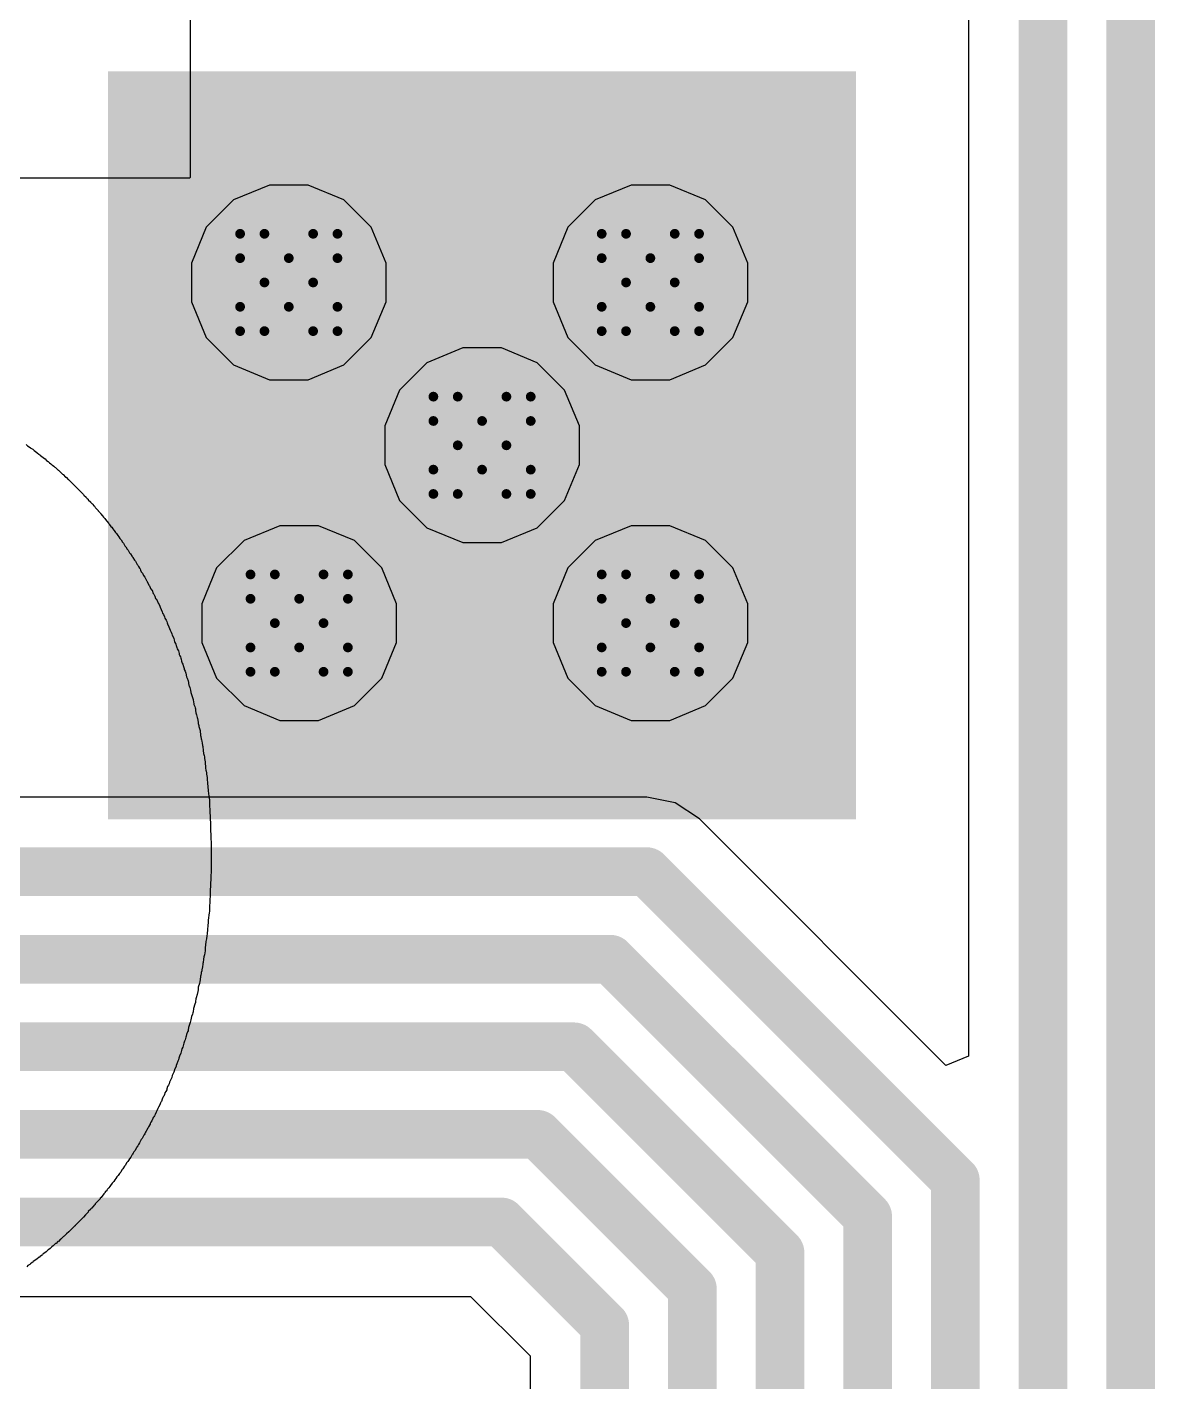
# Model space of a CAD drawing. Header units: inches. Extents: x -13 to 366, y -4 to 120.
# Drawn here: x 20.99 to 26.88, y 24.7 to 31.77 of the extents above; entities that cross this region are included whole.
import ezdxf

# ---------------------------------------------------------------- set-up
doc = ezdxf.new("R2010")
doc.units = ezdxf.units.IN
for name, color, linetype in [('Bottom Layer', 5, 'Continuous'), ('Bottom Overlay', 54, 'Continuous'), ('Drill Drawing', 1, 'Continuous'), ('GND', 16, 'Continuous'), ('POWER', 76, 'Continuous'), ('Top Layer', 1, 'Continuous'), ('Top Paste', 8, 'Continuous'), ('Top Solder', 216, 'Continuous'), ('Via Holes', 16, 'Continuous')]:
    doc.layers.add(name, color=color, linetype=linetype)

# ---------------------------------------------------------------- blocks, each defined once
blk = doc.blocks.new('41_SMD_M______12')
at = {"layer": 'Top Layer'}
blk.add_hatch(color=1, dxfattribs=at).paths.add_polyline_path([(-3.35, 3.11), (0.35, 3.11), (0.35, -0.59), (-3.35, -0.59)])
at = {"layer": 'Top Paste'}
blk.add_hatch(color=8, dxfattribs=at).paths.add_polyline_path([(-3.35, 3.11), (0.35, 3.11), (0.35, -0.59), (-3.35, -0.59)])
at = {"layer": 'Top Solder'}
blk.add_hatch(color=216, dxfattribs=at).paths.add_polyline_path([(-3.4516, 3.2116), (0.4516, 3.2116), (0.4516, -0.6916), (-3.4516, -0.6916)])

msp = doc.modelspace()

# ---------------------------------------------------------------- hatches: boundary and pattern name
at = {"layer": 'Bottom Layer'}
h = msp.add_hatch(color=5, dxfattribs=at)
edge = h.paths.add_edge_path()
edge.add_arc((22.3596, 30.437), 0.254, 0, 360)
h = msp.add_hatch(color=5, dxfattribs=at)
edge = h.paths.add_edge_path()
edge.add_arc((24.2462, 30.437), 0.254, 0, 360)
h = msp.add_hatch(color=5, dxfattribs=at)
edge = h.paths.add_edge_path()
edge.add_arc((23.368, 29.587), 0.254, 0, 360)
h = msp.add_hatch(color=5, dxfattribs=at)
edge = h.paths.add_edge_path()
edge.add_arc((22.414, 28.659), 0.254, 0, 360)
h = msp.add_hatch(color=5, dxfattribs=at)
edge = h.paths.add_edge_path()
edge.add_arc((24.2462, 28.659), 0.254, 0, 360)
at = {"layer": 'GND'}
h = msp.add_hatch(color=16, dxfattribs=at)
edge = h.paths.add_edge_path()
edge.add_arc((22.3596, 30.437), 0.254, 0, 360)
h = msp.add_hatch(color=16, dxfattribs=at)
edge = h.paths.add_edge_path()
edge.add_arc((24.2462, 30.437), 0.254, 0, 360)
h = msp.add_hatch(color=16, dxfattribs=at)
edge = h.paths.add_edge_path()
edge.add_arc((23.368, 29.587), 0.254, 0, 360)
h = msp.add_hatch(color=16, dxfattribs=at)
edge = h.paths.add_edge_path()
edge.add_arc((22.414, 28.659), 0.254, 0, 360)
h = msp.add_hatch(color=16, dxfattribs=at)
edge = h.paths.add_edge_path()
edge.add_arc((24.2462, 28.659), 0.254, 0, 360)
at = {"layer": 'POWER'}
h = msp.add_hatch(color=76, dxfattribs=at)
edge = h.paths.add_edge_path()
edge.add_arc((22.3596, 30.437), 0.254, 0, 360)
h = msp.add_hatch(color=76, dxfattribs=at)
edge = h.paths.add_edge_path()
edge.add_arc((24.2462, 30.437), 0.254, 0, 360)
h = msp.add_hatch(color=76, dxfattribs=at)
edge = h.paths.add_edge_path()
edge.add_arc((23.368, 29.587), 0.254, 0, 360)
h = msp.add_hatch(color=76, dxfattribs=at)
edge = h.paths.add_edge_path()
edge.add_arc((22.414, 28.659), 0.254, 0, 360)
h = msp.add_hatch(color=76, dxfattribs=at)
edge = h.paths.add_edge_path()
edge.add_arc((24.2462, 28.659), 0.254, 0, 360)
at = {"layer": 'Top Layer'}
h = msp.add_hatch(color=1, dxfattribs=at)
edge = h.paths.add_edge_path()
edge.add_arc((22.3596, 30.437), 0.254, 0, 360)
h = msp.add_hatch(color=1, dxfattribs=at)
edge = h.paths.add_edge_path()
edge.add_arc((24.2462, 30.437), 0.254, 0, 360)
h = msp.add_hatch(color=1, dxfattribs=at)
edge = h.paths.add_edge_path()
edge.add_arc((23.368, 29.587), 0.254, 0, 360)
h = msp.add_hatch(color=1, dxfattribs=at)
edge = h.paths.add_edge_path()
edge.add_arc((22.414, 28.659), 0.254, 0, 360)
h = msp.add_hatch(color=1, dxfattribs=at)
edge = h.paths.add_edge_path()
edge.add_arc((24.2462, 28.659), 0.254, 0, 360)
at = {"layer": 'Via Holes'}
h = msp.add_hatch(color=7, dxfattribs=at)
edge = h.paths.add_edge_path()
edge.add_arc((22.3596, 30.437), 0.127, 0, 360)
h = msp.add_hatch(color=7, dxfattribs=at)
edge = h.paths.add_edge_path()
edge.add_arc((24.2462, 30.437), 0.127, 0, 360)
h = msp.add_hatch(color=7, dxfattribs=at)
edge = h.paths.add_edge_path()
edge.add_arc((23.368, 29.587), 0.127, 0, 360)
h = msp.add_hatch(color=7, dxfattribs=at)
edge = h.paths.add_edge_path()
edge.add_arc((22.414, 28.659), 0.127, 0, 360)
h = msp.add_hatch(color=7, dxfattribs=at)
edge = h.paths.add_edge_path()
edge.add_arc((24.2462, 28.659), 0.127, 0, 360)

# ---------------------------------------------------------------- linework, layer by layer
at = {"layer": 'Bottom Layer'}
for p, q in [((25.9056, 32.6085), (25.9056, 26.3985)), ((24.2269, 27.7504), (18.3462, 27.7504)), ((24.3756, 27.7208), (24.2269, 27.7504)), ((24.5016, 27.6366), (24.3756, 27.7208)), ((25.7883, 26.3499), (24.5016, 27.6366)), ((25.9056, 26.3985), (25.7883, 26.3499)), ((17.4278, 25.1447), (23.3085, 25.1447)), ((23.3085, 25.1447), (23.6196, 24.8335)), ((23.6196, 24.8335), (23.6196, 18.7845))]:
    msp.add_line(p, q, dxfattribs=at)
at = {"layer": 'Bottom Layer', "const_width": 0.254}
for points in [[(26.7513, 2.8969), (26.7513, 33.2458)], [(26.2941, 3.0863), (26.2941, 32.7694)], [(18.1853, 27.3619), (24.2269, 27.3619)], [(24.2269, 27.3619), (25.8369, 25.7519)], [(17.9959, 26.9047), (24.0375, 26.9047)], [(24.0375, 26.9047), (25.3797, 25.5626)], [(17.8065, 26.4475), (23.8481, 26.4475)], [(23.8481, 26.4475), (24.9225, 25.3732)], [(17.6171, 25.9903), (23.6588, 25.9903)], [(23.6588, 25.9903), (24.4653, 25.1838)], [(25.8369, 3.844), (25.8369, 25.7519)], [(25.3797, 5.0975), (25.3797, 25.5626)], [(17.4278, 25.5331), (23.4694, 25.5331)], [(23.4694, 25.5331), (24.0081, 24.9944)], [(24.9225, 6.233), (24.9225, 25.3732)], [(24.4653, 7.3872), (24.4653, 25.1838)], [(24.0081, 11.9742), (24.0081, 24.9944)]]:
    msp.add_lwpolyline(points, dxfattribs=at)
at = {"layer": 'Bottom Layer', "const_width": 0.127}
for points in [[(24.1634, 27.3619, 1), (24.2904, 27.3619, 1)], [(24.1634, 27.3619, 1), (24.2904, 27.3619, 1)], [(23.974, 26.9047, 1), (24.101, 26.9047, 1)], [(23.974, 26.9047, 1), (24.101, 26.9047, 1)], [(23.7846, 26.4475, 1), (23.9116, 26.4475, 1)], [(23.7846, 26.4475, 1), (23.9116, 26.4475, 1)], [(23.5953, 25.9903, 1), (23.7223, 25.9903, 1)], [(23.5953, 25.9903, 1), (23.7223, 25.9903, 1)], [(25.7734, 25.7519, 1), (25.9004, 25.7519, 1)], [(25.7734, 25.7519, 1), (25.9004, 25.7519, 1)], [(25.3162, 25.5626, 1), (25.4432, 25.5626, 1)], [(25.3162, 25.5626, 1), (25.4432, 25.5626, 1)], [(23.4059, 25.5331, 1), (23.5329, 25.5331, 1)], [(23.4059, 25.5331, 1), (23.5329, 25.5331, 1)], [(24.859, 25.3732, 1), (24.986, 25.3732, 1)], [(24.859, 25.3732, 1), (24.986, 25.3732, 1)], [(24.4018, 25.1838, 1), (24.5288, 25.1838, 1)], [(24.4018, 25.1838, 1), (24.5288, 25.1838, 1)], [(23.9446, 24.9944, 1), (24.0716, 24.9944, 1)], [(23.9446, 24.9944, 1), (24.0716, 24.9944, 1)]]:
    msp.add_lwpolyline(points, format="xyb", close=True, dxfattribs=at)
at = {"layer": 'Bottom Overlay'}
for p, q in [((21.8462, 32.2603), (21.8449, 30.9841)), ((21.8377, 30.9808), (16.3244, 30.9802)), ((21.8429, 30.9821), (21.8377, 30.9808)), ((21.8449, 30.9841), (21.8429, 30.9821)), ((20.9899, 29.5916), (20.9964, 29.5851)), ((20.9964, 29.5851), (21.0055, 29.5799)), ((21.0055, 29.5799), (21.0127, 29.5741)), ((21.0127, 29.5741), (21.0146, 29.5721)), ((21.0146, 29.5721), (21.0237, 29.567)), ((21.0237, 29.567), (21.0315, 29.5592)), ((21.0315, 29.5592), (21.038, 29.5553)), ((21.038, 29.5553), (21.0445, 29.5488)), ((21.0445, 29.5488), (21.0471, 29.5475)), ((21.0471, 29.5475), (21.0562, 29.541)), ((21.0562, 29.541), (21.06, 29.5371)), ((21.06, 29.5371), (21.0626, 29.5358)), ((21.0626, 29.5358), (21.0652, 29.5332)), ((21.0652, 29.5332), (21.0717, 29.5293)), ((21.0717, 29.5293), (21.0782, 29.5228)), ((21.0782, 29.5228), (21.0808, 29.5215)), ((21.0808, 29.5215), (21.088, 29.5157)), ((21.088, 29.5157), (21.0938, 29.5098)), ((21.0938, 29.5098), (21.0964, 29.5085)), ((21.0964, 29.5085), (21.1035, 29.5027)), ((21.1035, 29.5027), (21.1094, 29.4968)), ((21.1094, 29.4968), (21.112, 29.4955)), ((21.112, 29.4955), (21.1191, 29.4897)), ((21.1191, 29.4897), (21.1237, 29.4852)), ((21.1237, 29.4852), (21.1263, 29.4839)), ((21.1263, 29.4839), (21.1334, 29.478)), ((21.1334, 29.478), (21.1392, 29.4722)), ((21.1392, 29.4722), (21.1418, 29.4709)), ((21.1418, 29.4709), (21.149, 29.465)), ((21.149, 29.465), (21.1561, 29.4579)), ((21.1561, 29.4579), (21.1587, 29.4566)), ((21.1587, 29.4566), (21.1704, 29.4449)), ((21.1704, 29.4449), (21.173, 29.4436)), ((21.173, 29.4436), (21.1762, 29.4404)), ((21.1762, 29.4404), (21.1775, 29.4378)), ((21.1775, 29.4378), (21.1795, 29.4358)), ((21.1795, 29.4358), (21.1821, 29.4345)), ((21.1821, 29.4345), (21.1951, 29.4215)), ((21.1951, 29.4215), (21.1977, 29.4202)), ((21.1977, 29.4202), (21.2094, 29.4086)), ((21.2094, 29.4086), (21.212, 29.4073)), ((21.212, 29.4073), (21.2165, 29.4027)), ((21.2165, 29.4027), (21.2171, 29.4008)), ((21.2171, 29.4008), (21.2197, 29.3995)), ((21.2197, 29.3995), (21.2892, 29.33)), ((21.2892, 29.33), (21.2905, 29.3274)), ((21.2905, 29.3274), (21.3022, 29.3157)), ((21.3022, 29.3157), (21.3035, 29.3131)), ((21.3035, 29.3131), (21.3054, 29.3112)), ((21.3054, 29.3112), (21.308, 29.3099)), ((21.308, 29.3099), (21.3126, 29.3053)), ((21.3126, 29.3053), (21.3139, 29.3027)), ((21.3139, 29.3027), (21.3269, 29.2898)), ((21.3269, 29.2898), (21.3282, 29.2872)), ((21.3282, 29.2872), (21.3314, 29.2839)), ((21.3314, 29.2839), (21.334, 29.2826)), ((21.334, 29.2826), (21.3359, 29.2807)), ((21.3359, 29.2807), (21.3372, 29.2781)), ((21.3372, 29.2781), (21.3431, 29.2709)), ((21.3431, 29.2709), (21.3463, 29.269)), ((21.3463, 29.269), (21.3476, 29.2664)), ((21.3476, 29.2664), (21.3502, 29.2638)), ((21.3502, 29.2638), (21.3515, 29.2612)), ((21.3515, 29.2612), (21.3606, 29.2521)), ((21.3606, 29.2521), (21.3619, 29.2495)), ((21.3619, 29.2495), (21.3645, 29.2469)), ((21.3645, 29.2469), (21.3658, 29.2443)), ((21.3658, 29.2443), (21.3736, 29.2365)), ((21.3736, 29.2365), (21.3749, 29.2339)), ((21.3749, 29.2339), (21.3775, 29.2313)), ((21.3775, 29.2313), (21.3788, 29.2287)), ((21.3788, 29.2287), (21.3866, 29.2209)), ((21.3866, 29.2209), (21.3879, 29.2184)), ((21.3879, 29.2184), (21.3937, 29.2112)), ((21.3937, 29.2112), (21.3996, 29.2054)), ((21.3996, 29.2054), (21.4035, 29.1989)), ((21.4035, 29.1989), (21.4112, 29.1911)), ((21.4112, 29.1911), (21.4125, 29.1885)), ((21.4125, 29.1885), (21.4184, 29.1814)), ((21.4184, 29.1814), (21.4216, 29.1781)), ((21.4216, 29.1781), (21.4229, 29.1755)), ((21.4229, 29.1755), (21.432, 29.1638)), ((21.432, 29.1638), (21.4359, 29.1599)), ((21.4359, 29.1599), (21.4411, 29.1508)), ((21.4411, 29.1508), (21.4476, 29.1444)), ((21.4476, 29.1444), (21.4489, 29.1418)), ((21.4489, 29.1418), (21.4554, 29.1327)), ((21.4554, 29.1327), (21.4606, 29.1275)), ((21.4606, 29.1275), (21.4671, 29.1158)), ((21.4671, 29.1158), (21.4736, 29.1093)), ((21.4736, 29.1093), (21.4788, 29.1002)), ((21.4788, 29.1002), (21.4853, 29.0937)), ((21.4853, 29.0937), (21.4917, 29.082)), ((21.4917, 29.082), (21.4969, 29.0768)), ((21.4969, 29.0768), (21.5047, 29.0626)), ((21.5047, 29.0626), (21.5099, 29.0574)), ((21.5099, 29.0574), (21.5164, 29.0457)), ((21.5164, 29.0457), (21.5216, 29.0405)), ((21.5216, 29.0405), (21.5294, 29.0262)), ((21.5294, 29.0262), (21.5346, 29.021)), ((21.5346, 29.021), (21.5424, 29.0067)), ((21.5424, 29.0067), (21.545, 29.0041)), ((21.545, 29.0041), (21.5463, 29.0015)), ((21.5463, 29.0015), (21.5541, 28.9873)), ((21.5541, 28.9873), (21.5593, 28.9821)), ((21.5593, 28.9821), (21.5683, 28.9652)), ((21.5683, 28.9652), (21.5722, 28.9613)), ((21.5722, 28.9613), (21.5748, 28.9548)), ((21.5748, 28.9548), (21.58, 28.9457)), ((21.58, 28.9457), (21.5839, 28.9418)), ((21.5839, 28.9418), (21.5865, 28.9353)), ((21.5865, 28.9353), (21.5898, 28.9269)), ((21.5898, 28.9269), (21.5969, 28.9197)), ((21.5969, 28.9197), (21.6002, 28.9113)), ((21.6002, 28.9113), (21.6021, 28.9068)), ((21.6021, 28.9068), (21.6079, 28.8996)), ((21.6079, 28.8996), (21.617, 28.8814)), ((21.617, 28.8814), (21.619, 28.8795)), ((21.619, 28.8795), (21.6203, 28.8769)), ((21.6203, 28.8769), (21.6242, 28.8678)), ((21.6242, 28.8678), (21.6307, 28.8561)), ((21.6307, 28.8561), (21.6333, 28.8535)), ((21.6333, 28.8535), (21.6372, 28.8444)), ((21.6372, 28.8444), (21.6385, 28.8392)), ((21.6385, 28.8392), (21.6443, 28.8321)), ((21.6443, 28.8321), (21.6462, 28.8302)), ((21.6462, 28.8302), (21.6521, 28.8139)), ((21.6521, 28.8139), (21.654, 28.812)), ((21.654, 28.812), (21.6553, 28.8094)), ((21.6553, 28.8094), (21.6579, 28.8068)), ((21.6579, 28.8068), (21.6605, 28.8003)), ((21.6605, 28.8003), (21.6651, 28.788)), ((21.6651, 28.788), (21.6683, 28.7834)), ((21.6683, 28.7834), (21.6722, 28.7769)), ((21.6722, 28.7769), (21.6774, 28.7626)), ((21.6774, 28.7626), (21.6832, 28.7555)), ((21.6832, 28.7555), (21.6865, 28.7471)), ((21.6865, 28.7471), (21.6878, 28.7419)), ((21.6878, 28.7419), (21.6943, 28.7302)), ((21.6943, 28.7302), (21.6995, 28.7185)), ((21.6995, 28.7185), (21.7014, 28.7114)), ((21.7014, 28.7114), (21.706, 28.7042)), ((21.706, 28.7042), (21.7112, 28.6925)), ((21.7112, 28.6925), (21.7131, 28.6854)), ((21.7131, 28.6854), (21.7196, 28.675)), ((21.7196, 28.675), (21.7228, 28.6679)), ((21.7228, 28.6679), (21.7248, 28.6607)), ((21.7248, 28.6607), (21.7261, 28.6555)), ((21.7261, 28.6555), (21.7345, 28.6393)), ((21.7345, 28.6393), (21.7371, 28.6302)), ((21.7371, 28.6302), (21.7404, 28.6218)), ((21.7404, 28.6218), (21.7462, 28.612)), ((21.7462, 28.612), (21.7488, 28.603)), ((21.7488, 28.603), (21.7508, 28.5958)), ((21.7508, 28.5958), (21.7592, 28.5796)), ((21.7592, 28.5796), (21.7618, 28.5692)), ((21.7618, 28.5692), (21.7637, 28.5621)), ((21.7637, 28.5621), (21.7657, 28.5575)), ((21.7657, 28.5575), (21.7709, 28.5497)), ((21.7709, 28.5497), (21.7728, 28.5426)), ((21.7728, 28.5426), (21.7741, 28.5361)), ((21.7741, 28.5361), (21.7754, 28.5309)), ((21.7754, 28.5309), (21.778, 28.5244)), ((21.778, 28.5244), (21.7839, 28.5147)), ((21.7839, 28.5147), (21.7858, 28.5075)), ((21.7858, 28.5075), (21.7871, 28.4997)), ((21.7871, 28.4997), (21.7884, 28.4945)), ((21.7884, 28.4945), (21.791, 28.488)), ((21.791, 28.488), (21.7943, 28.4822)), ((21.7943, 28.4822), (21.7968, 28.4757)), ((21.7968, 28.4757), (21.7981, 28.4705)), ((21.7981, 28.4705), (21.8001, 28.4608)), ((21.8001, 28.4608), (21.804, 28.4504)), ((21.804, 28.4504), (21.8072, 28.4446)), ((21.8072, 28.4446), (21.8111, 28.4316)), ((21.8111, 28.4316), (21.8131, 28.4218)), ((21.8131, 28.4218), (21.8144, 28.4166)), ((21.8144, 28.4166), (21.8183, 28.4089)), ((21.8183, 28.4089), (21.8209, 28.4024)), ((21.8209, 28.4024), (21.8222, 28.3972)), ((21.8222, 28.3972), (21.8261, 28.3777)), ((21.8261, 28.3777), (21.8287, 28.3712)), ((21.8287, 28.3712), (21.8345, 28.3576)), ((21.8345, 28.3576), (21.8358, 28.3485)), ((21.8358, 28.3485), (21.8371, 28.3433)), ((21.8371, 28.3433), (21.8384, 28.3355)), ((21.8384, 28.3355), (21.8397, 28.3316)), ((21.8397, 28.3316), (21.8436, 28.3225)), ((21.8436, 28.3225), (21.8475, 28.3095)), ((21.8475, 28.3095), (21.8494, 28.2972)), ((21.8494, 28.2972), (21.8507, 28.2907)), ((21.8507, 28.2907), (21.8559, 28.2764)), ((21.8559, 28.2764), (21.8579, 28.2706)), ((21.8579, 28.2706), (21.8605, 28.2602)), ((21.8605, 28.2602), (21.8624, 28.2466)), ((21.8624, 28.2466), (21.8637, 28.2401)), ((21.8637, 28.2401), (21.865, 28.2349)), ((21.865, 28.2349), (21.8689, 28.2245)), ((21.8689, 28.2245), (21.8709, 28.2173)), ((21.8709, 28.2173), (21.8722, 28.2122)), ((21.8722, 28.2122), (21.8734, 28.2031)), ((21.8734, 28.2031), (21.8754, 28.1907)), ((21.8754, 28.1907), (21.878, 28.1803)), ((21.878, 28.1803), (21.8806, 28.1739)), ((21.8806, 28.1739), (21.8825, 28.1667)), ((21.8825, 28.1667), (21.8838, 28.1615)), ((21.8838, 28.1615), (21.8851, 28.1524)), ((21.8851, 28.1524), (21.8864, 28.1394)), ((21.8864, 28.1394), (21.8877, 28.1343)), ((21.8877, 28.1343), (21.8897, 28.1245)), ((21.8897, 28.1245), (21.891, 28.1193)), ((21.891, 28.1193), (21.8942, 28.1083)), ((21.8942, 28.1083), (21.8968, 28.0979)), ((21.8968, 28.0979), (21.8994, 28.0719)), ((21.8994, 28.0719), (21.9007, 28.0667)), ((21.9007, 28.0667), (21.9027, 28.0557)), ((21.9027, 28.0557), (21.904, 28.0505)), ((21.904, 28.0505), (21.9059, 28.0434)), ((21.9059, 28.0434), (21.9085, 28.033)), ((21.9085, 28.033), (21.9098, 28.02)), ((21.9098, 28.02), (21.9111, 28.0148)), ((21.9111, 28.0148), (21.913, 27.9934)), ((21.913, 27.9934), (21.9156, 27.9778)), ((21.9156, 27.9778), (21.9182, 27.9674)), ((21.9182, 27.9674), (21.9195, 27.9609)), ((21.9195, 27.9609), (21.9208, 27.9531)), ((21.9208, 27.9531), (21.9228, 27.9356)), ((21.9228, 27.9356), (21.926, 27.9025)), ((21.926, 27.9025), (21.9273, 27.8921)), ((21.9273, 27.8921), (21.9286, 27.8856)), ((21.9286, 27.8856), (21.9299, 27.8778)), ((21.9299, 27.8778), (21.9312, 27.8713)), ((21.9312, 27.8713), (21.9332, 27.8538)), ((21.9332, 27.8538), (21.9345, 27.8486)), ((21.9345, 27.8486), (21.9358, 27.8201)), ((21.9358, 27.8201), (21.9371, 27.8071)), ((21.9371, 27.8071), (21.939, 27.7818)), ((21.939, 27.7818), (21.9403, 27.7714)), ((21.9403, 27.7714), (21.9423, 27.7538)), ((21.9423, 27.7538), (21.9436, 27.7487)), ((21.9436, 27.7487), (21.9455, 27.7324)), ((21.9455, 27.7324), (21.9468, 27.7104)), ((21.9468, 27.7104), (21.9481, 27.6792)), ((21.9481, 27.6792), (21.9507, 27.6078)), ((21.9507, 27.6078), (21.952, 27.5779)), ((21.952, 27.5779), (21.9533, 27.552)), ((21.9533, 27.552), (21.9546, 27.4961)), ((21.9546, 27.4961), (21.9552, 27.3916)), ((21.9539, 27.3877), (21.9526, 27.3124)), ((21.9552, 27.3916), (21.9539, 27.3877)), ((21.9513, 27.3085), (21.9494, 27.2443)), ((21.9526, 27.3124), (21.9513, 27.3085)), ((21.9494, 27.2443), (21.9481, 27.2066)), ((21.9455, 27.156), (21.9442, 27.1443)), ((21.9468, 27.178), (21.9455, 27.156)), ((21.9481, 27.2066), (21.9468, 27.178)), ((21.9384, 27.0969), (21.9371, 27.08)), ((21.9397, 27.1099), (21.9384, 27.0969)), ((21.941, 27.119), (21.9397, 27.1099)), ((21.9429, 27.1365), (21.941, 27.119)), ((21.9442, 27.1443), (21.9429, 27.1365)), ((21.9325, 27.0261), (21.9299, 27.0106)), ((21.9338, 27.0365), (21.9325, 27.0261)), ((21.9358, 27.0592), (21.9338, 27.0365)), ((21.9371, 27.08), (21.9358, 27.0592)), ((21.9228, 26.9489), (21.9195, 26.9275)), ((21.9241, 26.9658), (21.9228, 26.9489)), ((21.9254, 26.9787), (21.9241, 26.9658)), ((21.9273, 26.9963), (21.9254, 26.9787)), ((21.9286, 27.0041), (21.9273, 26.9963)), ((21.9299, 27.0106), (21.9286, 27.0041)), ((21.9111, 26.8814), (21.9098, 26.8619)), ((21.9124, 26.8866), (21.9111, 26.8814)), ((21.9143, 26.9041), (21.9124, 26.8866)), ((21.9169, 26.9171), (21.9143, 26.9041)), ((21.9195, 26.9275), (21.9169, 26.9171)), ((21.8994, 26.8165), (21.8975, 26.7963)), ((21.9007, 26.8217), (21.8994, 26.8165)), ((21.902, 26.8307), (21.9007, 26.8217)), ((21.9033, 26.8359), (21.902, 26.8307)), ((21.9053, 26.8431), (21.9033, 26.8359)), ((21.9066, 26.8483), (21.9053, 26.8431)), ((21.9085, 26.858), (21.9066, 26.8483)), ((21.9098, 26.8619), (21.9085, 26.858)), ((21.8851, 26.736), (21.8819, 26.721)), ((21.8864, 26.7451), (21.8851, 26.736)), ((21.8877, 26.758), (21.8864, 26.7451)), ((21.889, 26.7632), (21.8877, 26.758)), ((21.8916, 26.7723), (21.889, 26.7632)), ((21.8936, 26.7782), (21.8916, 26.7723)), ((21.8962, 26.7885), (21.8936, 26.7782)), ((21.8975, 26.7963), (21.8962, 26.7885)), ((21.8702, 26.6704), (21.8631, 26.6477)), ((21.8722, 26.6788), (21.8702, 26.6704)), ((21.8734, 26.684), (21.8722, 26.6788)), ((21.8747, 26.697), (21.8734, 26.684)), ((21.876, 26.7022), (21.8747, 26.697)), ((21.8819, 26.721), (21.876, 26.7022)), ((21.8501, 26.597), (21.8488, 26.588)), ((21.8527, 26.6061), (21.8501, 26.597)), ((21.8572, 26.6172), (21.8527, 26.6061)), ((21.8592, 26.6243), (21.8572, 26.6172)), ((21.8605, 26.6295), (21.8592, 26.6243)), ((21.8631, 26.6477), (21.8605, 26.6295)), ((21.8313, 26.525), (21.8254, 26.5114)), ((21.8339, 26.5315), (21.8313, 26.525)), ((21.8351, 26.5367), (21.8339, 26.5315)), ((21.8371, 26.549), (21.8351, 26.5367)), ((21.8416, 26.5639), (21.8371, 26.549)), ((21.8455, 26.5743), (21.8416, 26.5639)), ((21.8488, 26.588), (21.8455, 26.5743)), ((21.8092, 26.4523), (21.8066, 26.4458)), ((21.8124, 26.4672), (21.8092, 26.4523)), ((21.815, 26.4763), (21.8124, 26.4672)), ((21.8183, 26.4834), (21.815, 26.4763)), ((21.8209, 26.4899), (21.8183, 26.4834)), ((21.8228, 26.4971), (21.8209, 26.4899)), ((21.8241, 26.5023), (21.8228, 26.4971)), ((21.8254, 26.5114), (21.8241, 26.5023)), ((21.7845, 26.3796), (21.7806, 26.3718)), ((21.7865, 26.388), (21.7845, 26.3796)), ((21.7891, 26.3984), (21.7865, 26.388)), ((21.7962, 26.4133), (21.7891, 26.3984)), ((21.7994, 26.4283), (21.7962, 26.4133)), ((21.802, 26.4373), (21.7994, 26.4283)), ((21.8066, 26.4458), (21.802, 26.4373)), ((21.7572, 26.3082), (21.7514, 26.2971)), ((21.7598, 26.3147), (21.7572, 26.3082)), ((21.7611, 26.3199), (21.7598, 26.3147)), ((21.7631, 26.3283), (21.7611, 26.3199)), ((21.7715, 26.3445), (21.7631, 26.3283)), ((21.7728, 26.3497), (21.7715, 26.3445)), ((21.7748, 26.3582), (21.7728, 26.3497)), ((21.7806, 26.3718), (21.7748, 26.3582)), ((21.7274, 26.2394), (21.7241, 26.2283)), ((21.7326, 26.2471), (21.7274, 26.2394)), ((21.7352, 26.2536), (21.7326, 26.2471)), ((21.7371, 26.2621), (21.7352, 26.2536)), ((21.7423, 26.2738), (21.7371, 26.2621)), ((21.7469, 26.2809), (21.7423, 26.2738)), ((21.7488, 26.288), (21.7469, 26.2809)), ((21.7514, 26.2971), (21.7488, 26.288)), ((21.6995, 26.1738), (21.6949, 26.1615)), ((21.7021, 26.1829), (21.6995, 26.1738)), ((21.7047, 26.1855), (21.7021, 26.1829)), ((21.706, 26.1881), (21.7047, 26.1855)), ((21.7079, 26.19), (21.706, 26.1881)), ((21.7112, 26.1985), (21.7079, 26.19)), ((21.7138, 26.2075), (21.7112, 26.1985)), ((21.7177, 26.214), (21.7138, 26.2075)), ((21.7228, 26.2231), (21.7177, 26.214)), ((21.7241, 26.2283), (21.7228, 26.2231)), ((21.667, 26.1063), (21.6618, 26.0946)), ((21.6716, 26.1134), (21.667, 26.1063)), ((21.6761, 26.1258), (21.6716, 26.1134)), ((21.68, 26.1322), (21.6761, 26.1258)), ((21.6865, 26.1439), (21.68, 26.1322)), ((21.6878, 26.1491), (21.6865, 26.1439)), ((21.6904, 26.1556), (21.6878, 26.1491)), ((21.6917, 26.1582), (21.6904, 26.1556)), ((21.6949, 26.1615), (21.6917, 26.1582)), ((21.6274, 26.0303), (21.6242, 26.0219)), ((21.6359, 26.0427), (21.6274, 26.0303)), ((21.6372, 26.0479), (21.6359, 26.0427)), ((21.6398, 26.0543), (21.6372, 26.0479)), ((21.6456, 26.0602), (21.6398, 26.0543)), ((21.6501, 26.0725), (21.6456, 26.0602)), ((21.6527, 26.079), (21.6501, 26.0725)), ((21.6553, 26.0816), (21.6527, 26.079)), ((21.6586, 26.0862), (21.6553, 26.0816)), ((21.6618, 26.0946), (21.6586, 26.0862)), ((21.5904, 25.9635), (21.5813, 25.9466)), ((21.5917, 25.9661), (21.5904, 25.9635)), ((21.5943, 25.9687), (21.5917, 25.9661)), ((21.6034, 25.9855), (21.5943, 25.9687)), ((21.6047, 25.9881), (21.6034, 25.9855)), ((21.6092, 25.9927), (21.6047, 25.9881)), ((21.6125, 26.0011), (21.6092, 25.9927)), ((21.6151, 26.0076), (21.6125, 26.0011)), ((21.6177, 26.0102), (21.6151, 26.0076)), ((21.6242, 26.0219), (21.6177, 26.0102)), ((21.5424, 25.8843), (21.5411, 25.8817)), ((21.545, 25.8869), (21.5424, 25.8843)), ((21.5482, 25.8914), (21.545, 25.8869)), ((21.5515, 25.8998), (21.5482, 25.8914)), ((21.5567, 25.905), (21.5515, 25.8998)), ((21.5644, 25.9193), (21.5567, 25.905)), ((21.5657, 25.9219), (21.5644, 25.9193)), ((21.5696, 25.9258), (21.5657, 25.9219)), ((21.5709, 25.9284), (21.5696, 25.9258)), ((21.5729, 25.9304), (21.5709, 25.9284)), ((21.5748, 25.9375), (21.5729, 25.9304)), ((21.5813, 25.9466), (21.5748, 25.9375)), ((21.5021, 25.8245), (21.4943, 25.8103)), ((21.5073, 25.8297), (21.5021, 25.8245)), ((21.5138, 25.8414), (21.5073, 25.8297)), ((21.5203, 25.8479), (21.5138, 25.8414)), ((21.5242, 25.8544), (21.5203, 25.8479)), ((21.5287, 25.8628), (21.5242, 25.8544)), ((21.5352, 25.8706), (21.5287, 25.8628)), ((21.5385, 25.8791), (21.5352, 25.8706)), ((21.5411, 25.8817), (21.5385, 25.8791)), ((21.4463, 25.744), (21.4398, 25.7376)), ((21.4515, 25.7531), (21.4463, 25.744)), ((21.458, 25.7596), (21.4515, 25.7531)), ((21.4632, 25.7687), (21.458, 25.7596)), ((21.4697, 25.7752), (21.4632, 25.7687)), ((21.4762, 25.7869), (21.4697, 25.7752)), ((21.4827, 25.7934), (21.4762, 25.7869)), ((21.4891, 25.8051), (21.4827, 25.7934)), ((21.4943, 25.8103), (21.4891, 25.8051)), ((21.3892, 25.6726), (21.3801, 25.661)), ((21.3905, 25.6752), (21.3892, 25.6726)), ((21.395, 25.6798), (21.3905, 25.6752)), ((21.4009, 25.6869), (21.395, 25.6798)), ((21.4022, 25.6895), (21.4009, 25.6869)), ((21.4067, 25.6941), (21.4022, 25.6895)), ((21.4125, 25.7012), (21.4067, 25.6941)), ((21.4138, 25.7038), (21.4125, 25.7012)), ((21.4216, 25.7116), (21.4138, 25.7038)), ((21.4255, 25.7181), (21.4216, 25.7116)), ((21.4301, 25.7226), (21.4255, 25.7181)), ((21.4385, 25.735), (21.4301, 25.7226)), ((21.4398, 25.7376), (21.4385, 25.735)), ((21.3269, 25.5999), (21.3139, 25.5869)), ((21.3282, 25.6025), (21.3269, 25.5999)), ((21.3301, 25.6045), (21.3282, 25.6025)), ((21.3327, 25.6058), (21.3301, 25.6045)), ((21.3372, 25.6116), (21.3327, 25.6058)), ((21.3385, 25.6142), (21.3372, 25.6116)), ((21.3444, 25.6201), (21.3385, 25.6142)), ((21.347, 25.6214), (21.3444, 25.6201)), ((21.3489, 25.6246), (21.347, 25.6214)), ((21.3502, 25.6272), (21.3489, 25.6246)), ((21.3606, 25.6376), (21.3502, 25.6272)), ((21.3619, 25.6402), (21.3606, 25.6376)), ((21.3691, 25.6473), (21.3619, 25.6402)), ((21.3749, 25.6545), (21.3691, 25.6473)), ((21.3762, 25.6571), (21.3749, 25.6545)), ((21.3801, 25.661), (21.3762, 25.6571)), ((21.2866, 25.5558), (21.2451, 25.5142)), ((21.2879, 25.5584), (21.2866, 25.5558)), ((21.2996, 25.5701), (21.2879, 25.5584)), ((21.3009, 25.5727), (21.2996, 25.5701)), ((21.3126, 25.5844), (21.3009, 25.5727)), ((21.3139, 25.5869), (21.3126, 25.5844)), ((21.1873, 25.4591), (21.1847, 25.4578)), ((21.1977, 25.4695), (21.1873, 25.4591)), ((21.2003, 25.4707), (21.1977, 25.4695)), ((21.212, 25.4824), (21.2003, 25.4707)), ((21.2145, 25.4837), (21.212, 25.4824)), ((21.2418, 25.511), (21.2145, 25.4837)), ((21.2444, 25.5123), (21.2418, 25.511)), ((21.2451, 25.5142), (21.2444, 25.5123)), ((21.1074, 25.3896), (21.1029, 25.3851)), ((21.1146, 25.3954), (21.1074, 25.3896)), ((21.1172, 25.3967), (21.1146, 25.3954)), ((21.123, 25.4026), (21.1172, 25.3967)), ((21.1302, 25.4084), (21.123, 25.4026)), ((21.1328, 25.4097), (21.1302, 25.4084)), ((21.1431, 25.4201), (21.1328, 25.4097)), ((21.1457, 25.4214), (21.1431, 25.4201)), ((21.1548, 25.4305), (21.1457, 25.4214)), ((21.1574, 25.4318), (21.1548, 25.4305)), ((21.1691, 25.4435), (21.1574, 25.4318)), ((21.1717, 25.4448), (21.1691, 25.4435)), ((21.1847, 25.4578), (21.1717, 25.4448)), ((21.0211, 25.3214), (21.012, 25.315)), ((21.0237, 25.3227), (21.0211, 25.3214)), ((21.0269, 25.326), (21.0237, 25.3227)), ((21.0341, 25.3318), (21.0269, 25.326)), ((21.0367, 25.3331), (21.0341, 25.3318)), ((21.0458, 25.3396), (21.0367, 25.3331)), ((21.0575, 25.3487), (21.0458, 25.3396)), ((21.06, 25.35), (21.0575, 25.3487)), ((21.0607, 25.352), (21.06, 25.35)), ((21.0639, 25.3552), (21.0607, 25.352)), ((21.073, 25.3604), (21.0639, 25.3552)), ((21.075, 25.3623), (21.073, 25.3604)), ((21.0763, 25.3649), (21.075, 25.3623)), ((21.0782, 25.3669), (21.0763, 25.3649)), ((21.0873, 25.3721), (21.0782, 25.3669)), ((21.0932, 25.3779), (21.0873, 25.3721)), ((21.1003, 25.3838), (21.0932, 25.3779)), ((21.1029, 25.3851), (21.1003, 25.3838)), ((20.999, 25.3059), (20.9925, 25.2994)), ((21.0081, 25.3111), (20.999, 25.3059)), ((21.0107, 25.3124), (21.0081, 25.3111)), ((21.012, 25.315), (21.0107, 25.3124))]:
    msp.add_line(p, q, dxfattribs=at)
at = {"layer": 'Drill Drawing', "const_width": 0.0508}
for points in [[(22.1056, 30.564), (22.1056, 30.691)], [(22.1056, 30.691), (22.2326, 30.691)], [(22.2326, 30.691), (22.3596, 30.564)], [(22.3596, 30.564), (22.4866, 30.691)], [(22.4866, 30.691), (22.6136, 30.691)], [(22.6136, 30.564), (22.6136, 30.691)], [(23.9922, 30.564), (23.9922, 30.691)], [(23.9922, 30.691), (24.1192, 30.691)], [(24.1192, 30.691), (24.2462, 30.564)], [(24.2462, 30.564), (24.3732, 30.691)], [(24.3732, 30.691), (24.5002, 30.691)], [(24.5002, 30.564), (24.5002, 30.691)], [(22.1056, 30.564), (22.2326, 30.437)], [(22.4866, 30.437), (22.6136, 30.564)], [(23.9922, 30.564), (24.1192, 30.437)], [(24.3732, 30.437), (24.5002, 30.564)], [(22.1056, 30.31), (22.2326, 30.437)], [(22.4866, 30.437), (22.6136, 30.31)], [(23.9922, 30.31), (24.1192, 30.437)], [(24.3732, 30.437), (24.5002, 30.31)], [(22.1056, 30.183), (22.1056, 30.31)], [(22.2326, 30.183), (22.3596, 30.31)], [(22.3596, 30.31), (22.4866, 30.183)], [(22.6136, 30.183), (22.6136, 30.31)], [(23.9922, 30.183), (23.9922, 30.31)], [(24.1192, 30.183), (24.2462, 30.31)], [(24.2462, 30.31), (24.3732, 30.183)], [(24.5002, 30.183), (24.5002, 30.31)], [(22.1056, 30.183), (22.2326, 30.183)], [(22.4866, 30.183), (22.6136, 30.183)], [(23.9922, 30.183), (24.1192, 30.183)], [(24.3732, 30.183), (24.5002, 30.183)], [(23.114, 29.714), (23.114, 29.841)], [(23.114, 29.841), (23.241, 29.841)], [(23.241, 29.841), (23.368, 29.714)], [(23.368, 29.714), (23.495, 29.841)], [(23.495, 29.841), (23.622, 29.841)], [(23.622, 29.714), (23.622, 29.841)], [(23.114, 29.714), (23.241, 29.587)], [(23.495, 29.587), (23.622, 29.714)], [(23.114, 29.46), (23.241, 29.587)], [(23.495, 29.587), (23.622, 29.46)], [(23.114, 29.333), (23.114, 29.46)], [(23.241, 29.333), (23.368, 29.46)], [(23.368, 29.46), (23.495, 29.333)], [(23.622, 29.333), (23.622, 29.46)], [(23.114, 29.333), (23.241, 29.333)], [(23.495, 29.333), (23.622, 29.333)], [(22.16, 28.786), (22.16, 28.913)], [(22.16, 28.913), (22.287, 28.913)], [(22.287, 28.913), (22.414, 28.786)], [(22.414, 28.786), (22.541, 28.913)], [(22.541, 28.913), (22.668, 28.913)], [(22.668, 28.786), (22.668, 28.913)], [(23.9922, 28.786), (23.9922, 28.913)], [(23.9922, 28.913), (24.1192, 28.913)], [(24.1192, 28.913), (24.2462, 28.786)], [(24.2462, 28.786), (24.3732, 28.913)], [(24.3732, 28.913), (24.5002, 28.913)], [(24.5002, 28.786), (24.5002, 28.913)], [(22.16, 28.786), (22.287, 28.659)], [(22.541, 28.659), (22.668, 28.786)], [(23.9922, 28.786), (24.1192, 28.659)], [(24.3732, 28.659), (24.5002, 28.786)], [(22.16, 28.532), (22.287, 28.659)], [(22.541, 28.659), (22.668, 28.532)], [(23.9922, 28.532), (24.1192, 28.659)], [(24.3732, 28.659), (24.5002, 28.532)], [(22.16, 28.405), (22.16, 28.532)], [(22.287, 28.405), (22.414, 28.532)], [(22.414, 28.532), (22.541, 28.405)], [(22.668, 28.405), (22.668, 28.532)], [(23.9922, 28.405), (23.9922, 28.532)], [(24.1192, 28.405), (24.2462, 28.532)], [(24.2462, 28.532), (24.3732, 28.405)], [(24.5002, 28.405), (24.5002, 28.532)], [(22.16, 28.405), (22.287, 28.405)], [(22.541, 28.405), (22.668, 28.405)], [(23.9922, 28.405), (24.1192, 28.405)], [(24.3732, 28.405), (24.5002, 28.405)]]:
    msp.add_lwpolyline(points, dxfattribs=at)
at = {"layer": 'Drill Drawing', "const_width": 0.0254}
for points in [[(22.0929, 30.691, 1), (22.1183, 30.691, 1)], [(22.0929, 30.691, 1), (22.1183, 30.691, 1)], [(22.2199, 30.691, 1), (22.2453, 30.691, 1)], [(22.2199, 30.691, 1), (22.2453, 30.691, 1)], [(22.4739, 30.691, 1), (22.4993, 30.691, 1)], [(22.4739, 30.691, 1), (22.4993, 30.691, 1)], [(22.6009, 30.691, 1), (22.6263, 30.691, 1)], [(22.6009, 30.691, 1), (22.6263, 30.691, 1)], [(23.9795, 30.691, 1), (24.0049, 30.691, 1)], [(23.9795, 30.691, 1), (24.0049, 30.691, 1)], [(24.1065, 30.691, 1), (24.1319, 30.691, 1)], [(24.1065, 30.691, 1), (24.1319, 30.691, 1)], [(24.3605, 30.691, 1), (24.3859, 30.691, 1)], [(24.3605, 30.691, 1), (24.3859, 30.691, 1)], [(24.4875, 30.691, 1), (24.5129, 30.691, 1)], [(24.4875, 30.691, 1), (24.5129, 30.691, 1)], [(22.0929, 30.564, 1), (22.1183, 30.564, 1)], [(22.0929, 30.564, 1), (22.1183, 30.564, 1)], [(22.3469, 30.564, 1), (22.3723, 30.564, 1)], [(22.3469, 30.564, 1), (22.3723, 30.564, 1)], [(22.6009, 30.564, 1), (22.6263, 30.564, 1)], [(22.6009, 30.564, 1), (22.6263, 30.564, 1)], [(23.9795, 30.564, 1), (24.0049, 30.564, 1)], [(23.9795, 30.564, 1), (24.0049, 30.564, 1)], [(24.2335, 30.564, 1), (24.2589, 30.564, 1)], [(24.2335, 30.564, 1), (24.2589, 30.564, 1)], [(24.4875, 30.564, 1), (24.5129, 30.564, 1)], [(24.4875, 30.564, 1), (24.5129, 30.564, 1)], [(22.2199, 30.437, 1), (22.2453, 30.437, 1)], [(22.2199, 30.437, 1), (22.2453, 30.437, 1)], [(22.4739, 30.437, 1), (22.4993, 30.437, 1)], [(22.4739, 30.437, 1), (22.4993, 30.437, 1)], [(24.1065, 30.437, 1), (24.1319, 30.437, 1)], [(24.1065, 30.437, 1), (24.1319, 30.437, 1)], [(24.3605, 30.437, 1), (24.3859, 30.437, 1)], [(24.3605, 30.437, 1), (24.3859, 30.437, 1)], [(22.0929, 30.31, 1), (22.1183, 30.31, 1)], [(22.0929, 30.31, 1), (22.1183, 30.31, 1)], [(22.3469, 30.31, 1), (22.3723, 30.31, 1)], [(22.3469, 30.31, 1), (22.3723, 30.31, 1)], [(22.6009, 30.31, 1), (22.6263, 30.31, 1)], [(22.6009, 30.31, 1), (22.6263, 30.31, 1)], [(23.9795, 30.31, 1), (24.0049, 30.31, 1)], [(23.9795, 30.31, 1), (24.0049, 30.31, 1)], [(24.2335, 30.31, 1), (24.2589, 30.31, 1)], [(24.2335, 30.31, 1), (24.2589, 30.31, 1)], [(24.4875, 30.31, 1), (24.5129, 30.31, 1)], [(24.4875, 30.31, 1), (24.5129, 30.31, 1)], [(22.0929, 30.183, 1), (22.1183, 30.183, 1)], [(22.0929, 30.183, 1), (22.1183, 30.183, 1)], [(22.2199, 30.183, 1), (22.2453, 30.183, 1)], [(22.2199, 30.183, 1), (22.2453, 30.183, 1)], [(22.4739, 30.183, 1), (22.4993, 30.183, 1)], [(22.4739, 30.183, 1), (22.4993, 30.183, 1)], [(22.6009, 30.183, 1), (22.6263, 30.183, 1)], [(22.6009, 30.183, 1), (22.6263, 30.183, 1)], [(23.9795, 30.183, 1), (24.0049, 30.183, 1)], [(23.9795, 30.183, 1), (24.0049, 30.183, 1)], [(24.1065, 30.183, 1), (24.1319, 30.183, 1)], [(24.1065, 30.183, 1), (24.1319, 30.183, 1)], [(24.3605, 30.183, 1), (24.3859, 30.183, 1)], [(24.3605, 30.183, 1), (24.3859, 30.183, 1)], [(24.4875, 30.183, 1), (24.5129, 30.183, 1)], [(24.4875, 30.183, 1), (24.5129, 30.183, 1)], [(23.1013, 29.841, 1), (23.1267, 29.841, 1)], [(23.1013, 29.841, 1), (23.1267, 29.841, 1)], [(23.2283, 29.841, 1), (23.2537, 29.841, 1)], [(23.2283, 29.841, 1), (23.2537, 29.841, 1)], [(23.4823, 29.841, 1), (23.5077, 29.841, 1)], [(23.4823, 29.841, 1), (23.5077, 29.841, 1)], [(23.6093, 29.841, 1), (23.6347, 29.841, 1)], [(23.6093, 29.841, 1), (23.6347, 29.841, 1)], [(23.1013, 29.714, 1), (23.1267, 29.714, 1)], [(23.1013, 29.714, 1), (23.1267, 29.714, 1)], [(23.3553, 29.714, 1), (23.3807, 29.714, 1)], [(23.3553, 29.714, 1), (23.3807, 29.714, 1)], [(23.6093, 29.714, 1), (23.6347, 29.714, 1)], [(23.6093, 29.714, 1), (23.6347, 29.714, 1)], [(23.2283, 29.587, 1), (23.2537, 29.587, 1)], [(23.2283, 29.587, 1), (23.2537, 29.587, 1)], [(23.4823, 29.587, 1), (23.5077, 29.587, 1)], [(23.4823, 29.587, 1), (23.5077, 29.587, 1)], [(23.1013, 29.46, 1), (23.1267, 29.46, 1)], [(23.1013, 29.46, 1), (23.1267, 29.46, 1)], [(23.3553, 29.46, 1), (23.3807, 29.46, 1)], [(23.3553, 29.46, 1), (23.3807, 29.46, 1)], [(23.6093, 29.46, 1), (23.6347, 29.46, 1)], [(23.6093, 29.46, 1), (23.6347, 29.46, 1)], [(23.1013, 29.333, 1), (23.1267, 29.333, 1)], [(23.1013, 29.333, 1), (23.1267, 29.333, 1)], [(23.2283, 29.333, 1), (23.2537, 29.333, 1)], [(23.2283, 29.333, 1), (23.2537, 29.333, 1)], [(23.4823, 29.333, 1), (23.5077, 29.333, 1)], [(23.4823, 29.333, 1), (23.5077, 29.333, 1)], [(23.6093, 29.333, 1), (23.6347, 29.333, 1)], [(23.6093, 29.333, 1), (23.6347, 29.333, 1)], [(22.1473, 28.913, 1), (22.1727, 28.913, 1)], [(22.1473, 28.913, 1), (22.1727, 28.913, 1)], [(22.2743, 28.913, 1), (22.2997, 28.913, 1)], [(22.2743, 28.913, 1), (22.2997, 28.913, 1)], [(22.5283, 28.913, 1), (22.5537, 28.913, 1)], [(22.5283, 28.913, 1), (22.5537, 28.913, 1)], [(22.6553, 28.913, 1), (22.6807, 28.913, 1)], [(22.6553, 28.913, 1), (22.6807, 28.913, 1)], [(23.9795, 28.913, 1), (24.0049, 28.913, 1)], [(23.9795, 28.913, 1), (24.0049, 28.913, 1)], [(24.1065, 28.913, 1), (24.1319, 28.913, 1)], [(24.1065, 28.913, 1), (24.1319, 28.913, 1)], [(24.3605, 28.913, 1), (24.3859, 28.913, 1)], [(24.3605, 28.913, 1), (24.3859, 28.913, 1)], [(24.4875, 28.913, 1), (24.5129, 28.913, 1)], [(24.4875, 28.913, 1), (24.5129, 28.913, 1)], [(22.1473, 28.786, 1), (22.1727, 28.786, 1)], [(22.1473, 28.786, 1), (22.1727, 28.786, 1)], [(22.4013, 28.786, 1), (22.4267, 28.786, 1)], [(22.4013, 28.786, 1), (22.4267, 28.786, 1)], [(22.6553, 28.786, 1), (22.6807, 28.786, 1)], [(22.6553, 28.786, 1), (22.6807, 28.786, 1)], [(23.9795, 28.786, 1), (24.0049, 28.786, 1)], [(23.9795, 28.786, 1), (24.0049, 28.786, 1)], [(24.2335, 28.786, 1), (24.2589, 28.786, 1)], [(24.2335, 28.786, 1), (24.2589, 28.786, 1)], [(24.4875, 28.786, 1), (24.5129, 28.786, 1)], [(24.4875, 28.786, 1), (24.5129, 28.786, 1)], [(22.2743, 28.659, 1), (22.2997, 28.659, 1)], [(22.2743, 28.659, 1), (22.2997, 28.659, 1)], [(22.5283, 28.659, 1), (22.5537, 28.659, 1)], [(22.5283, 28.659, 1), (22.5537, 28.659, 1)], [(24.1065, 28.659, 1), (24.1319, 28.659, 1)], [(24.1065, 28.659, 1), (24.1319, 28.659, 1)], [(24.3605, 28.659, 1), (24.3859, 28.659, 1)], [(24.3605, 28.659, 1), (24.3859, 28.659, 1)], [(22.1473, 28.532, 1), (22.1727, 28.532, 1)], [(22.1473, 28.532, 1), (22.1727, 28.532, 1)], [(22.4013, 28.532, 1), (22.4267, 28.532, 1)], [(22.4013, 28.532, 1), (22.4267, 28.532, 1)], [(22.6553, 28.532, 1), (22.6807, 28.532, 1)], [(22.6553, 28.532, 1), (22.6807, 28.532, 1)], [(23.9795, 28.532, 1), (24.0049, 28.532, 1)], [(23.9795, 28.532, 1), (24.0049, 28.532, 1)], [(24.2335, 28.532, 1), (24.2589, 28.532, 1)], [(24.2335, 28.532, 1), (24.2589, 28.532, 1)], [(24.4875, 28.532, 1), (24.5129, 28.532, 1)], [(24.4875, 28.532, 1), (24.5129, 28.532, 1)], [(22.1473, 28.405, 1), (22.1727, 28.405, 1)], [(22.1473, 28.405, 1), (22.1727, 28.405, 1)], [(22.2743, 28.405, 1), (22.2997, 28.405, 1)], [(22.2743, 28.405, 1), (22.2997, 28.405, 1)], [(22.5283, 28.405, 1), (22.5537, 28.405, 1)], [(22.5283, 28.405, 1), (22.5537, 28.405, 1)], [(22.6553, 28.405, 1), (22.6807, 28.405, 1)], [(22.6553, 28.405, 1), (22.6807, 28.405, 1)], [(23.9795, 28.405, 1), (24.0049, 28.405, 1)], [(23.9795, 28.405, 1), (24.0049, 28.405, 1)], [(24.1065, 28.405, 1), (24.1319, 28.405, 1)], [(24.1065, 28.405, 1), (24.1319, 28.405, 1)], [(24.3605, 28.405, 1), (24.3859, 28.405, 1)], [(24.3605, 28.405, 1), (24.3859, 28.405, 1)], [(24.4875, 28.405, 1), (24.5129, 28.405, 1)], [(24.4875, 28.405, 1), (24.5129, 28.405, 1)]]:
    msp.add_lwpolyline(points, format="xyb", close=True, dxfattribs=at)
at = {"layer": 'POWER'}
for p, q in [((22.2585, 30.945), (22.0718, 30.8677)), ((22.4606, 30.945), (22.2585, 30.945)), ((22.6473, 30.8677), (22.4606, 30.945)), ((24.1451, 30.945), (23.9584, 30.8677)), ((24.3472, 30.945), (24.1451, 30.945)), ((24.534, 30.8677), (24.3472, 30.945)), ((22.0718, 30.8677), (21.9289, 30.7248)), ((22.7902, 30.7248), (22.6473, 30.8677)), ((23.9584, 30.8677), (23.8155, 30.7248)), ((24.6769, 30.7248), (24.534, 30.8677)), ((21.9289, 30.7248), (21.8516, 30.538)), ((22.8676, 30.538), (22.7902, 30.7248)), ((23.8155, 30.7248), (23.7382, 30.538)), ((24.7542, 30.538), (24.6769, 30.7248)), ((21.8516, 30.538), (21.8516, 30.336)), ((22.8676, 30.336), (22.8676, 30.538)), ((23.7382, 30.538), (23.7382, 30.336)), ((24.7542, 30.336), (24.7542, 30.538)), ((21.8516, 30.336), (21.9289, 30.1492)), ((22.7902, 30.1492), (22.8676, 30.336)), ((23.7382, 30.336), (23.8155, 30.1492)), ((24.6769, 30.1492), (24.7542, 30.336)), ((21.9289, 30.1492), (22.0718, 30.0063)), ((22.6473, 30.0063), (22.7902, 30.1492)), ((23.8155, 30.1492), (23.9584, 30.0063)), ((24.534, 30.0063), (24.6769, 30.1492)), ((23.267, 30.095), (23.0802, 30.0177)), ((23.469, 30.095), (23.267, 30.095)), ((23.6558, 30.0177), (23.469, 30.095)), ((22.0718, 30.0063), (22.2585, 29.929)), ((22.4606, 29.929), (22.6473, 30.0063)), ((23.0802, 30.0177), (22.9373, 29.8748)), ((23.7987, 29.8748), (23.6558, 30.0177)), ((23.9584, 30.0063), (24.1451, 29.929)), ((24.3472, 29.929), (24.534, 30.0063)), ((22.2585, 29.929), (22.4606, 29.929)), ((24.1451, 29.929), (24.3472, 29.929)), ((22.9373, 29.8748), (22.86, 29.688)), ((23.876, 29.688), (23.7987, 29.8748)), ((22.86, 29.688), (22.86, 29.486)), ((23.876, 29.486), (23.876, 29.688)), ((22.86, 29.486), (22.9373, 29.2992)), ((23.7987, 29.2992), (23.876, 29.486)), ((22.9373, 29.2992), (23.0802, 29.1563)), ((23.6558, 29.1563), (23.7987, 29.2992)), ((22.313, 29.167), (22.1262, 29.0897)), ((22.515, 29.167), (22.313, 29.167)), ((22.7018, 29.0897), (22.515, 29.167)), ((23.0802, 29.1563), (23.267, 29.079)), ((23.469, 29.079), (23.6558, 29.1563)), ((24.1451, 29.167), (23.9584, 29.0897)), ((24.3472, 29.167), (24.1451, 29.167)), ((24.534, 29.0897), (24.3472, 29.167)), ((22.1262, 29.0897), (21.9833, 28.9468)), ((22.8447, 28.9468), (22.7018, 29.0897)), ((23.267, 29.079), (23.469, 29.079)), ((23.9584, 29.0897), (23.8155, 28.9468)), ((24.6769, 28.9468), (24.534, 29.0897)), ((21.9833, 28.9468), (21.906, 28.76)), ((22.922, 28.76), (22.8447, 28.9468)), ((23.8155, 28.9468), (23.7382, 28.76)), ((24.7542, 28.76), (24.6769, 28.9468)), ((21.906, 28.76), (21.906, 28.558)), ((22.922, 28.558), (22.922, 28.76)), ((23.7382, 28.76), (23.7382, 28.558)), ((24.7542, 28.558), (24.7542, 28.76)), ((21.906, 28.558), (21.9833, 28.3712)), ((22.8447, 28.3712), (22.922, 28.558)), ((23.7382, 28.558), (23.8155, 28.3712)), ((24.6769, 28.3712), (24.7542, 28.558)), ((21.9833, 28.3712), (22.1262, 28.2283)), ((22.7018, 28.2283), (22.8447, 28.3712)), ((23.8155, 28.3712), (23.9584, 28.2283)), ((24.534, 28.2283), (24.6769, 28.3712)), ((22.1262, 28.2283), (22.313, 28.151)), ((22.515, 28.151), (22.7018, 28.2283)), ((23.9584, 28.2283), (24.1451, 28.151)), ((24.3472, 28.151), (24.534, 28.2283)), ((22.313, 28.151), (22.515, 28.151)), ((24.1451, 28.151), (24.3472, 28.151))]:
    msp.add_line(p, q, dxfattribs=at)

# ---------------------------------------------------------------- block references
at = {"rotation": 270}
msp.add_blockref('41_SMD_M______12', (22.108, 28.087), dxfattribs=at)

doc.saveas('drawing.dxf')
